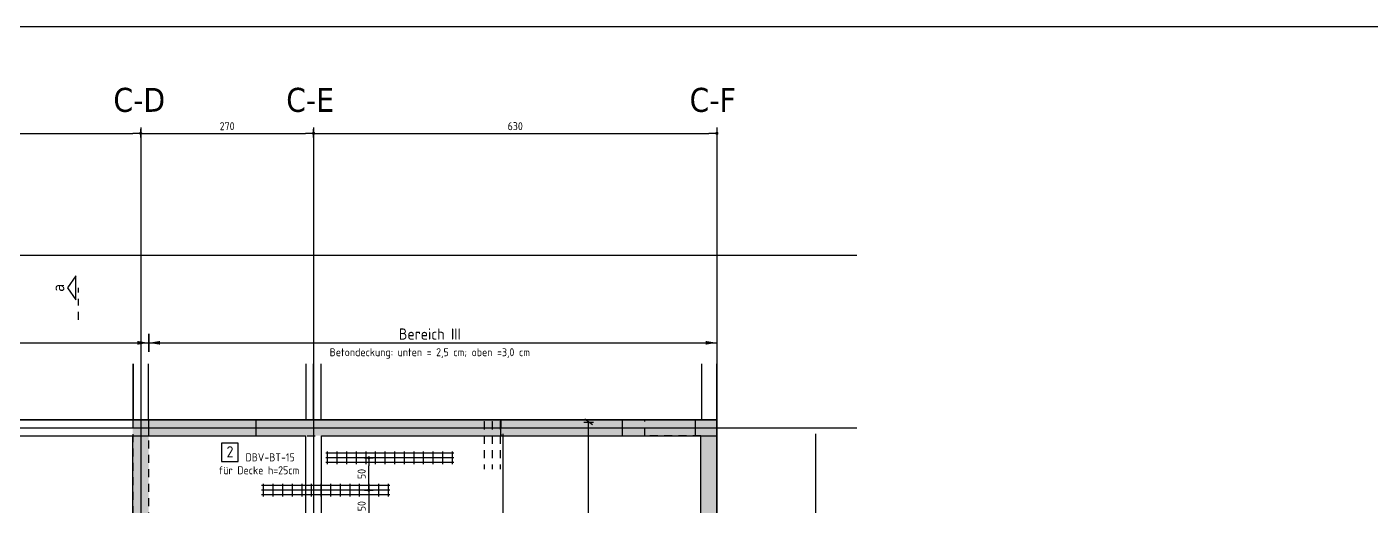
# Model space of a CAD drawing. Extents: x -3 to 123, y 0 to 106.
# Drawn here: x 38.91 to 59.91, y 56.11 to 63.6 of the extents above; entities that cross this region are included whole.
import ezdxf
from ezdxf.enums import TextEntityAlignment as Align

# ---------------------------------------------------------------- set-up
doc = ezdxf.new("R2010")
doc.units = 0
doc.header["$LTSCALE"] = 0.5
doc.header["$MEASUREMENT"] = 0
doc.header["$PDMODE"] = 2
for name, pattern in [('AUSGEZOGEN', [1000.01, 1000, 0.01]), ('DASHDOTSMALL', [1.05, 0.5, -0.25, 0.05, -0.25]), ('HIDDEN', [0.375, 0.25, -0.125]), ('STRICHPUNKT2', [0.55, 0.25, -0.125, 0.05, -0.125])]:
    doc.linetypes.add(name, pattern=pattern)
doc.layers.get('0').update_dxf_attribs({"linetype": 'CONTINUOUS'})
doc.layers.get('Defpoints').update_dxf_attribs({"linetype": 'CONTINUOUS'})
for name, color, linetype in [('0_H05', 11, 'CONTINUOUS'), ('0_H10', 13, 'CONTINUOUS'), ('ACHSEN', 7, 'CONTINUOUS'), ('APS', 7, 'CONTINUOUS'), ('BER', 7, 'CONTINUOUS'), ('BEREICH', 7, 'CONTINUOUS'), ('BETON', 7, 'CONTINUOUS'), ('Brüstung', 7, 'CONTINUOUS'), ('Decke', 7, 'CONTINUOUS'), ('Decke Lignatur', 21, 'CONTINUOUS'), ('DRUEBER', 7, 'CONTINUOUS'), ('HOLZ-ANS', 21, 'CONTINUOUS'), ('MASSE', 7, 'CONTINUOUS'), ('RND', 7, 'CONTINUOUS'), ('SCHNITTE', 7, 'CONTINUOUS'), ('Sturz', 7, 'CONTINUOUS'), ('TEXT', 7, 'CONTINUOUS'), ('UZ', 7, 'CONTINUOUS')]:
    doc.layers.add(name, color=color, linetype=linetype)
doc.layers.add('ANSICHTSFENSTER', color=7, linetype='CONTINUOUS', plot=False)
doc.styles.add('HELV', font='tahoma.ttf')
doc.styles.add('TXT', font='isocp.shx')
doc.dimstyles.new('DOT_I', dxfattribs={"dimscale": 0.5, "dimtxt": 0.25, "dimasz": 0.25, "dimexe": 0.1, "dimexo": 0.3, "dimgap": 0.1, "dimtad": 1, "dimdec": 3, "dimzin": 3, "dimtxsty": 'TXT', "dimblk": 'DOT', "dimblk1": 'DOT', "dimblk2": 'DOT', "dimsah": 1, "dimcen": 0.1, "dimse1": 1, "dimse2": 1, "dimazin": 0, "dimtfac": 1, "dimtdec": 4, "dimtix": 1, "dimtmove": 2, "dimatfit": 3, "dimldrblk": 'DOT', "dimfxl": 0.7, "dimfxlon": 1, "dimtvp": 1, "dimtolj": 1, "dimtzin": 0, "dimarcsym": 0})

# ---------------------------------------------------------------- blocks, each defined once
blk = doc.blocks.new('DOT')
at = {"color": 0, "linetype": 'ByBlock'}
for p, q in [((0, 0), (-1, 0)), ((0, 0.54), (0, -0.54))]:
    blk.add_line(p, q, dxfattribs=at)
at = {"color": 0, "linetype": 'ByBlock', "const_width": 0.2}
blk.add_lwpolyline([(-0.1, 0, 1), (0.1, 0, 1)], format="xyb", close=True, dxfattribs=at)
blk = doc.blocks.new('*D104')
at = {"layer": 'Defpoints', "color": 0, "linetype": 'AUSGEZOGEN', "transparency": 16777216}
for p in [(832.591, 61.939), (840.691, 61.939), (840.691, 61.939)]:
    blk.add_point(p, dxfattribs=at)
at = {"layer": 'MASSE', "color": 0, "linetype": 'AUSGEZOGEN', "lineweight": -2, "transparency": 16777216}
blk.add_line((832.716, 61.939), (840.566, 61.939), dxfattribs=at)
at = {"layer": 'MASSE', "color": 0, "linetype": 'AUSGEZOGEN', "lineweight": -2, "transparency": 16777216, "xscale": 0.125, "yscale": 0.125, "zscale": 0.125, "rotation": 180}
blk.add_blockref('DOT', (832.591, 61.939), dxfattribs=at)
at = {"layer": 'MASSE', "color": 0, "linetype": 'AUSGEZOGEN', "lineweight": -2, "transparency": 16777216, "xscale": 0.125, "yscale": 0.125, "zscale": 0.125}
blk.add_blockref('DOT', (840.691, 61.939), dxfattribs=at)
at = {"layer": 'MASSE', "color": 0, "linetype": 'AUSGEZOGEN', "transparency": 16777216, "insert": (836.641, 62.051), "char_height": 0.125, "attachment_point": 5, "style": 'TXT'}
blk.add_mtext('\\A1;810', dxfattribs=at)
blk = doc.blocks.new('*D105')
at = {"layer": 'Defpoints', "color": 0, "linetype": 'AUSGEZOGEN', "transparency": 16777216}
for p in [(840.691, 61.939), (843.391, 61.939), (843.391, 61.939)]:
    blk.add_point(p, dxfattribs=at)
at = {"layer": 'MASSE', "color": 0, "linetype": 'AUSGEZOGEN', "lineweight": -2, "transparency": 16777216}
blk.add_line((840.816, 61.939), (843.266, 61.939), dxfattribs=at)
at = {"layer": 'MASSE', "color": 0, "linetype": 'AUSGEZOGEN', "lineweight": -2, "transparency": 16777216, "xscale": 0.125, "yscale": 0.125, "zscale": 0.125, "rotation": 180}
blk.add_blockref('DOT', (840.691, 61.939), dxfattribs=at)
at = {"layer": 'MASSE', "color": 0, "linetype": 'AUSGEZOGEN', "lineweight": -2, "transparency": 16777216, "xscale": 0.125, "yscale": 0.125, "zscale": 0.125}
blk.add_blockref('DOT', (843.391, 61.939), dxfattribs=at)
at = {"layer": 'MASSE', "color": 0, "linetype": 'AUSGEZOGEN', "transparency": 16777216, "insert": (842.041, 62.051), "char_height": 0.125, "attachment_point": 5, "style": 'TXT'}
blk.add_mtext('\\A1;270', dxfattribs=at)
blk = doc.blocks.new('*D106')
at = {"layer": 'Defpoints', "color": 0, "linetype": 'AUSGEZOGEN', "transparency": 16777216}
for p in [(843.391, 61.939), (849.691, 61.939), (849.691, 61.939)]:
    blk.add_point(p, dxfattribs=at)
at = {"layer": 'MASSE', "color": 0, "linetype": 'AUSGEZOGEN', "lineweight": -2, "transparency": 16777216}
blk.add_line((843.516, 61.939), (849.566, 61.939), dxfattribs=at)
at = {"layer": 'MASSE', "color": 0, "linetype": 'AUSGEZOGEN', "lineweight": -2, "transparency": 16777216, "xscale": 0.125, "yscale": 0.125, "zscale": 0.125, "rotation": 180}
blk.add_blockref('DOT', (843.391, 61.939), dxfattribs=at)
at = {"layer": 'MASSE', "color": 0, "linetype": 'AUSGEZOGEN', "lineweight": -2, "transparency": 16777216, "xscale": 0.125, "yscale": 0.125, "zscale": 0.125}
blk.add_blockref('DOT', (849.691, 61.939), dxfattribs=at)
at = {"layer": 'MASSE', "color": 0, "linetype": 'AUSGEZOGEN', "transparency": 16777216, "insert": (846.541, 62.051), "char_height": 0.125, "attachment_point": 5, "style": 'TXT'}
blk.add_mtext('\\A1;630', dxfattribs=at)
blk = doc.blocks.new('Brüstung20')
at = {"color": 0, "linetype": 'ByBlock'}
for points in [[(-3.375, 13.5), (-1.125, 13.5), (-1.125, 13.75), (-3.375, 13.75)], [(-7.6, 0), (-6.5, 0), (-6.5, 0.25), (-7.6, 0.25)]]:
    blk.add_lwpolyline(points, close=True, dxfattribs=at)
blk = doc.blocks.new('Beton 3.OG')
at = {"color": 0, "linetype": 'ByBlock'}
for points in [[(1.525, 0), (1.525, 0.25), (0.25, 0.25), (0.25, 13.5), (5.75, 13.5), (5.75, 13.75), (0, 13.75), (0, 0)], [(8, 13.5), (8, 13.75), (9.125, 13.75), (9.125, 0), (2.625, 0), (2.625, 0.25), (8.875, 0.25), (8.875, 13.5)]]:
    blk.add_lwpolyline(points, close=True, dxfattribs=at)
blk = doc.blocks.new('Beton 2.OG')
at = {"color": 0, "linetype": 'ByBlock', "flags": 128}
for points in [[(17.285, 13.75), (8.935, 13.75), (8.935, 13.5), (17.285, 13.5)], [(19.985, 12.25), (19.985, 13.5), (24.685, 13.5), (24.685, 13.75), (18.96, 13.75), (18.96, 13.5), (19.735, 13.5), (19.735, 12.25)], [(26.16, 13.5), (26.16, 13.75), (25.82, 13.75), (25.82, 13.5)]]:
    blk.add_lwpolyline(points, close=True, dxfattribs=at)
blk = doc.blocks.new('SCHN-2')
at = {"layer": 'SCHNITTE', "color": 6, "linetype": 'Continuous'}
blk.add_lwpolyline([(0.378, 0.088), (0, 0.34), (-0.378, 0.088)], close=True, dxfattribs=at)
at = {"layer": 'SCHNITTE', "color": 1, "linetype": 'DASHDOTSMALL', "style": 'HELV'}
blk.add_attdef('SCHN-2', text='', height=0.35, dxfattribs=at).set_placement((0, 0.45), align=Align.CENTER)
blk = doc.blocks.new('lei_gre')
at = {"layer": 'RND', "color": 7, "linetype": 'Continuous'}
for p, q in [((-0.09, -0.12), (0.09, 0.12)), ((0, 0.15), (0, -0.15))]:
    blk.add_line(p, q, dxfattribs=at)
blk = doc.blocks.new('ber_pfei')
at = {"layer": 'BEREICH', "color": 1, "linetype": 'Continuous'}
blk.add_line((0, -0.28), (0, 0.28), dxfattribs=at)
blk.add_solid([(0.35, -0.058), (0.35, 0.058), (0, 0)], dxfattribs=at)
blk = doc.blocks.new('BER_NAM')
at = {"layer": 'BEREICH', "color": 1, "linetype": 'Continuous', "style": 'TXT'}
blk.add_attdef('BER-NAM', text='', height=0.35, dxfattribs=at).set_placement((-0.093, 0.1), align=Align.CENTER)
at = {"layer": 'BEREICH', "color": 7, "linetype": 'Continuous', "style": 'TXT'}
blk.add_attdef('BER-LANG', text='', height=0.25, dxfattribs=at).set_placement((-0.093, -0.419), align=Align.CENTER)
blk = doc.blocks.new('*D148')
at = {"layer": 'Defpoints', "color": 0, "linetype": 'AUSGEZOGEN', "transparency": 16777216}
for p in [(44.255, 56.361), (44.255, 55.861), (44.255, 55.861)]:
    blk.add_point(p, dxfattribs=at)
at = {"layer": 'MASSE', "color": 0, "linetype": 'AUSGEZOGEN', "lineweight": -2, "transparency": 16777216}
blk.add_line((44.255, 56.236), (44.255, 55.986), dxfattribs=at)
at = {"layer": 'MASSE', "color": 0, "linetype": 'AUSGEZOGEN', "lineweight": -2, "transparency": 16777216, "xscale": 0.125, "yscale": 0.125, "zscale": 0.125}
for p, rotation in [((44.255, 56.361), 90), ((44.255, 55.861), 270)]:
    blk.add_blockref('DOT', p, dxfattribs=dict(at, rotation=rotation))
at = {"layer": 'MASSE', "color": 0, "linetype": 'AUSGEZOGEN', "transparency": 16777216, "insert": (44.142, 56.111), "char_height": 0.125, "attachment_point": 5, "rotation": 90, "style": 'TXT'}
blk.add_mtext('\\A1;50', dxfattribs=at)
blk = doc.blocks.new('*D149')
at = {"layer": 'Defpoints', "color": 0, "linetype": 'AUSGEZOGEN', "transparency": 16777216}
for p in [(44.255, 56.866), (44.255, 56.866), (44.255, 56.361)]:
    blk.add_point(p, dxfattribs=at)
at = {"layer": 'MASSE', "color": 0, "linetype": 'AUSGEZOGEN', "lineweight": -2, "transparency": 16777216}
blk.add_line((44.255, 56.486), (44.255, 56.741), dxfattribs=at)
at = {"layer": 'MASSE', "color": 0, "linetype": 'AUSGEZOGEN', "lineweight": -2, "transparency": 16777216, "xscale": 0.125, "yscale": 0.125, "zscale": 0.125}
for p, rotation in [((44.255, 56.866), 90), ((44.255, 56.361), 270)]:
    blk.add_blockref('DOT', p, dxfattribs=dict(at, rotation=rotation))
at = {"layer": 'MASSE', "color": 0, "linetype": 'AUSGEZOGEN', "transparency": 16777216, "insert": (44.142, 56.614), "char_height": 0.125, "attachment_point": 5, "rotation": 90, "style": 'TXT'}
blk.add_mtext('\\A1;50', dxfattribs=at)
blk = doc.blocks.new('73378')
at = {"layer": 'RND', "color": 3, "linetype": 'Continuous'}
for points in [[(-0.792, 0.145), (1.208, 0.145)], [(-0.792, 0.07), (1.208, 0.07)], [(-0.767, -0.03), (-0.767, 0.17)], [(-0.617, -0.03), (-0.617, 0.17)], [(-0.467, -0.03), (-0.467, 0.17)], [(-0.317, -0.03), (-0.317, 0.17)], [(-0.167, -0.03), (-0.167, 0.17)], [(-0.017, -0.03), (-0.017, 0.17)], [(0.133, -0.03), (0.133, 0.17)], [(0.283, -0.03), (0.283, 0.17)], [(0.433, -0.03), (0.433, 0.17)], [(0.583, -0.03), (0.583, 0.17)], [(0.733, -0.03), (0.733, 0.17)], [(0.883, -0.03), (0.883, 0.17)], [(1.033, -0.03), (1.033, 0.17)], [(1.183, -0.03), (1.183, 0.17)], [(-0.792, -0.005), (1.208, -0.005)]]:
    blk.add_lwpolyline(points, dxfattribs=at)
blk = doc.blocks.new('Achsen 20')
at = {"color": 0, "linetype": 'ByBlock', "lineweight": -2}
for p, q in [((17.1, 1.994), (17.1, -17.354)), ((19.8, 1.994), (19.8, -17.354)), ((26.1, 1.994), (26.1, -17.354)), ((-2.626, 0), (28.285, 0)), ((-2.626, -2.7), (28.285, -2.7))]:
    blk.add_line(p, q, dxfattribs=at)
at = {"layer": 'ACHSEN', "color": 6, "linetype": 'AUSGEZOGEN', "style": 'HELV'}
for s, p in [('C-D', (16.673, 2.238)), ('C-E', (19.373, 2.238)), ('C-F', (25.673, 2.238))]:
    blk.add_text(s, height=0.375, dxfattribs=at).set_placement(p)
at = {"layer": 'MASSE', "color": 7, "linetype": 'AUSGEZOGEN'}
for base, p1, p2, picture, middle in [((17.1, 1.902), (9, 1.902), (17.1, 1.902), '*D104', (13.05, 2.014)), ((19.8, 1.902), (17.1, 1.902), (19.8, 1.902), '*D105', (18.45, 2.014)), ((26.1, 1.902), (19.8, 1.902), (26.1, 1.902), '*D106', (22.95, 2.014))]:
    dim = blk.add_linear_dim(base=base, p1=p1, p2=p2, dimstyle='DOT_I', override={"dimdec": 0, "dimlfac": 100}, dxfattribs=at)
    dim.commit()
    dim.dimension.update_dxf_attribs({"geometry": picture, "text_midpoint": middle, "insert": (-823.591, -60.037)})

msp = doc.modelspace()

# ---------------------------------------------------------------- hatches: boundary and pattern name
at = {"layer": '0_H05', "linetype": 'AUSGEZOGEN'}
h = msp.add_hatch(color=11, dxfattribs=at)
h.paths.add_polyline_path([(42.0909, 43.712), (43.1909, 43.712), (43.1909, 43.962), (42.0909, 43.962)])
h.paths.add_polyline_path([(46.316, 57.212), (48.566, 57.212), (48.566, 57.462), (46.316, 57.462)])
at = {"layer": '0_H10', "linetype": 'AUSGEZOGEN'}
h = msp.add_hatch(color=256, dxfattribs=at)
h.paths.add_polyline_path([(48.566, 57.212), (48.566, 57.462), (49.691, 57.462), (49.691, 43.712), (43.191, 43.712), (43.191, 43.962), (49.441, 43.962), (49.441, 57.212)])
h.paths.add_polyline_path([(42.0909, 43.712), (42.0909, 43.962), (40.816, 43.962), (40.816, 57.212), (46.316, 57.212), (46.316, 57.462), (40.566, 57.462), (40.566, 43.712)])

# ---------------------------------------------------------------- linework, layer by layer
at = {"layer": 'ANSICHTSFENSTER', "color": 2, "linetype": 'AUSGEZOGEN'}
msp.add_lwpolyline([(15.629, 22.0535), (84.7996, 22.0535), (84.7996, 63.6035), (15.629, 63.6035)], close=True, dxfattribs=at)
at = {"layer": 'APS', "color": 1, "linetype": 'AUSGEZOGEN'}
msp.add_lwpolyline([(41.9518, 56.8119), (42.2132, 56.8119), (42.2132, 57.0942), (41.9518, 57.0942)], close=True, dxfattribs=at)
at = {"layer": 'BER', "color": 7, "linetype": 'AUSGEZOGEN'}
for p, q in [((32.466, 58.6645), (40.816, 58.6645)), ((40.816, 58.6645), (49.691, 58.6645))]:
    msp.add_line(p, q, dxfattribs=at)
at = {"layer": 'Decke', "linetype": 'Continuous'}
msp.add_lwpolyline([(23.591, 43.712), (49.691, 43.712), (49.691, 57.462), (23.591, 57.462), (23.591, 57.182), (23.581, 57.182), (23.581, 43.962), (23.591, 43.962)], close=True, dxfattribs=at)
at = {"layer": 'Decke Lignatur'}
for points in [[(32.711, 58.337), (32.711, 57.462), (40.571, 57.462), (40.571, 58.337)], [(40.571, 58.337), (40.571, 57.462), (43.391, 57.462), (43.391, 58.337)], [(43.391, 58.337), (43.391, 57.462), (49.691, 57.462), (49.691, 58.337)]]:
    msp.add_lwpolyline(points, dxfattribs=at)
at = {"layer": 'HOLZ-ANS'}
for points in [[(40.571, 58.337), (40.571, 57.462), (40.811, 57.462), (40.811, 58.337)], [(43.271, 58.337), (43.271, 57.462), (43.511, 57.462), (43.511, 58.337)], [(49.451, 58.337), (49.451, 57.462), (49.691, 57.462), (49.691, 58.337)]]:
    msp.add_lwpolyline(points, dxfattribs=at)
at = {"layer": 'RND', "color": 7, "linetype": 'AUSGEZOGEN'}
msp.add_line((47.6869, 53.1056), (47.6869, 57.4249), dxfattribs=at)
at = {"layer": 'RND', "color": 7, "linetype": 'AUSGEZOGEN', "const_width": 0.008}
for points in [[(46.0502, 57.437, -1), (46.0582, 57.437, -1)], [(46.1752, 57.437, -1), (46.1832, 57.437, -1)], [(46.3002, 57.437, -1), (46.3082, 57.437, -1)]]:
    msp.add_lwpolyline(points, format="xyb", close=True, dxfattribs=at)
at = {"layer": 'RND', "color": 3, "linetype": 'HIDDEN'}
for points in [[(46.0542, 57.437), (46.0542, 56.687)], [(46.1792, 57.437), (46.1792, 56.687)], [(46.3042, 57.437), (46.3042, 56.687)]]:
    msp.add_lwpolyline(points, dxfattribs=at)
at = {"layer": 'RND', "color": 1, "linetype": 'AUSGEZOGEN'}
for points in [[(46.3542, 52.342), (46.3542, 57.242)], [(51.2379, 52.342), (51.2379, 57.242)]]:
    msp.add_lwpolyline(points, dxfattribs=at)
at = {"layer": 'SCHNITTE', "color": 6, "linetype": 'STRICHPUNKT2'}
msp.add_line((39.7203, 59.025), (39.7203, 59.525), dxfattribs=at)
at = {"layer": 'Sturz', "color": 7, "linetype": 'AUSGEZOGEN'}
for p, q in [((40.816, 57.212), (42.491, 57.212)), ((48.216, 57.212), (49.351, 57.212)), ((49.441, 54.762), (49.441, 57.212))]:
    msp.add_line(p, q, dxfattribs=at)
at = {"layer": 'UZ', "color": 7, "linetype": 'AUSGEZOGEN'}
msp.add_line((40.566, 54.762), (40.566, 57.212), dxfattribs=at)

# ---------------------------------------------------------------- block references
at = {"layer": 'ACHSEN', "color": 140, "linetype": 'AUSGEZOGEN'}
msp.add_blockref('Achsen 20', (23.591, 60.037), dxfattribs=at)
at = {"layer": 'BER', "color": 7, "linetype": 'AUSGEZOGEN', "xscale": 0.5, "yscale": 0.5, "zscale": 0.5, "rotation": 180}
for p in [(40.816, 58.6645), (49.691, 58.6645)]:
    msp.add_blockref('ber_pfei', p, dxfattribs=at)
at = {"layer": 'BER', "color": 7, "linetype": 'AUSGEZOGEN', "xscale": 0.5, "yscale": 0.5, "zscale": 0.5}
msp.add_blockref('ber_pfei', (40.816, 58.6645), dxfattribs=at)
msp.add_blockref('BER_NAM', (45.2535, 58.6645), dxfattribs=at).add_auto_attribs({'BER-NAM': 'Bereich III', 'BER-LANG': 'Betondeckung: unten = 2,5 cm; oben =3,0 cm'})
at = {"layer": 'BETON', "color": 6, "linetype": 'AUSGEZOGEN'}
msp.add_blockref('Beton 2.OG', (23.531, 43.712), dxfattribs=at)
at = {"layer": 'Brüstung', "color": 9, "linetype": 'HIDDEN'}
msp.add_blockref('Brüstung20', (49.691, 43.712), dxfattribs=at)
at = {"layer": 'DRUEBER', "color": 7, "linetype": 'HIDDEN'}
msp.add_blockref('Beton 3.OG', (40.566, 43.712), dxfattribs=at)
at = {"layer": 'RND', "color": 7, "linetype": 'AUSGEZOGEN', "xscale": 0.5, "yscale": 0.5, "zscale": 0.5, "rotation": 90}
msp.add_blockref('lei_gre', (47.6869, 57.4249), dxfattribs=at)
at = {"layer": 'RND', "color": 1, "linetype": 'Continuous', "rotation": 180}
for p in [(44.7884, 56.9361), (43.7884, 56.4307)]:
    msp.add_blockref('73378', p, dxfattribs=at)
at = {"layer": 'SCHNITTE', "color": 6, "linetype": 'STRICHPUNKT2', "xscale": 0.5, "yscale": 0.5, "zscale": 0.5, "rotation": 90}
msp.add_blockref('SCHN-2', (39.7203, 59.525), dxfattribs=at).add_auto_attribs({'SCHN-2': 'a'})

# ---------------------------------------------------------------- texts
at = {"layer": 'APS', "color": 1, "linetype": 'AUSGEZOGEN', "style": 'TXT'}
msp.add_text('2', height=0.175, dxfattribs=at).set_placement((42.032, 56.8739))
at = {"layer": 'APS', "color": 7, "linetype": 'AUSGEZOGEN', "style": 'TXT'}
msp.add_text('DBV-BT-15', height=0.125, dxfattribs=at).set_placement((42.3286, 56.8123))
at = {"layer": 'TEXT', "color": 7, "linetype": 'AUSGEZOGEN', "style": 'TXT'}
msp.add_text('für Decke h=25cm', height=0.125, dxfattribs=at).set_placement((41.9084, 56.6096))

# ---------------------------------------------------------------- dimensions: what is measured, and where the dimension line sits
at = {"layer": 'MASSE', "color": 7, "linetype": 'AUSGEZOGEN'}
dim = msp.add_linear_dim(base=(44.2547, 56.8664), p1=(44.2547, 56.3611), p2=(44.2547, 56.8664), angle=270, text='50', dimstyle='DOT_I', override={"dimdec": 1, "dimlfac": 100}, dxfattribs=at)
dim.commit()
dim.dimension.update_dxf_attribs({"geometry": '*D149', "text_midpoint": (44.1422, 56.6138)})
dim = msp.add_linear_dim(base=(44.2547, 55.8611), p1=(44.2547, 56.3611), p2=(44.2547, 55.8611), angle=270, dimstyle='DOT_I', override={"dimdec": 0, "dimlfac": 100}, dxfattribs=at)
dim.commit()
dim.dimension.update_dxf_attribs({"geometry": '*D148', "text_midpoint": (44.1422, 56.1111)})

doc.saveas('drawing.dxf')
